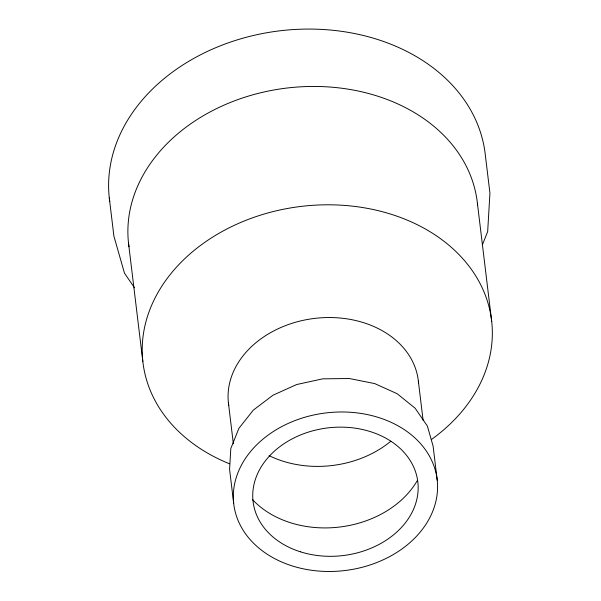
<?xml version="1.0" encoding="UTF-8"?>
<svg xmlns="http://www.w3.org/2000/svg" width="601" height="601" viewBox="0 0 601 601"><rect width="100%" height="100%" fill="white"/><g stroke="black" fill="none" stroke-linecap="round" stroke-linejoin="round"><path stroke-width="0.9" d="M482.445 244.69L487.666 231.655L489.935 193.124L485.308 154.885A189.24 146.652 -6.9 0 0 278.902 30.929A189.24 146.652 -6.9 0 0 109.743 201.553M134.526 287.819L124.505 273.23L113.912 236.193L109.292 197.954M477.389 203.176L491.708 321.535M437.212 480.116A102.425 79.37 -6.9 0 0 277.084 429.204A102.425 79.37 -6.9 0 0 292.063 565.872A102.425 79.37 -6.9 0 0 437.212 480.116L433.103 446.122L427.394 426.094L415.141 408.229L397.178 393.73L374.731 383.596L349.324 378.517L322.692 378.84L296.646 384.535L272.974 395.218L253.269 410.16L238.89 428.348L230.807 448.541L229.582 469.358L233.691 503.345M418.356 381.124L423.096 420.272M228.403 402.805L233.368 443.823M128.516 243.135L142.835 361.486M228.771 405.532A95.597 74.081 -6.9 0 1 314.721 318.395A95.597 74.081 -6.9 0 1 418.529 382.95M390.86 441.202A95.597 74.081 -6.9 0 1 269.045 455.611M229.484 463.777A175.582 136.066 -6.9 0 1 176.559 267.069A175.582 136.066 -6.9 0 1 436.499 235.87A175.582 136.066 -6.9 0 1 431.36 439.549M128.975 246.733A175.582 136.066 -6.9 0 1 286.88 88.046A175.582 136.066 -6.9 0 1 477.57 204.979M417.109 480.92A95.597 74.081 -6.9 0 1 252.608 499.701M300.312 551.778A82.953 64.284 -6.9 0 0 417.868 482.325A82.953 64.284 -6.9 0 0 288.18 441.089A82.953 64.284 -6.9 0 0 300.312 551.778"/></g></svg>
